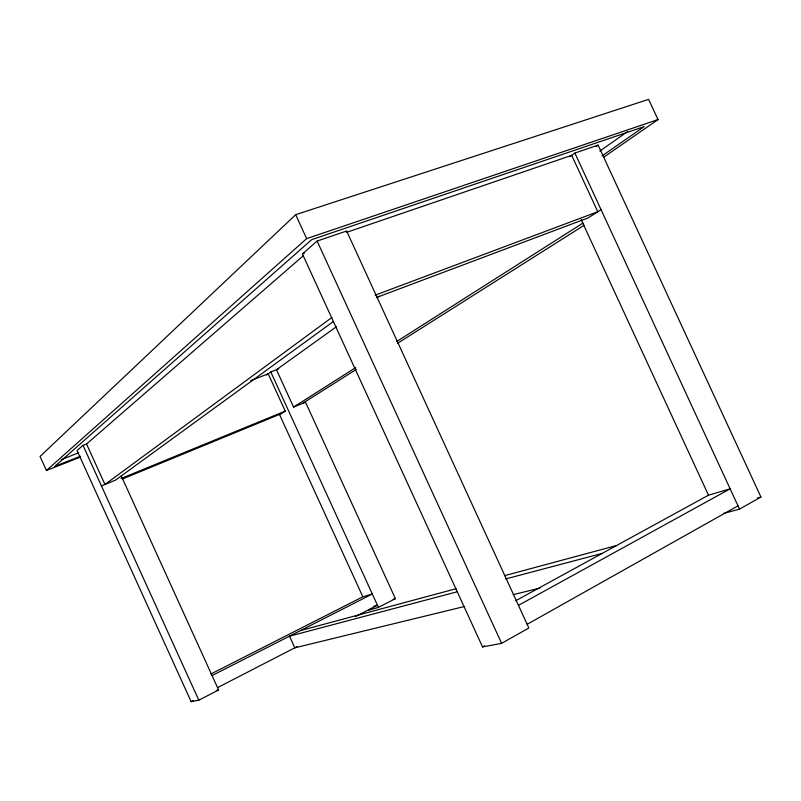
<?xml version="1.0" encoding="UTF-8"?>
<svg xmlns="http://www.w3.org/2000/svg" width="801" height="801" viewBox="0 0 801 801"><rect width="100%" height="100%" fill="white"/><g stroke="black" fill="none" stroke-linecap="round" stroke-linejoin="round"><path stroke-width="1.2" d="M603.543 157.326L658.011 119.589L648.63 99.364L295.679 214.678L40.05 456.45L46.428 470.507L80.06 457.221M46.428 470.507L306.653 238.628L658.011 119.589M303.619 255.469L86.548 443.984L83.004 445.376L77.056 450.562L191.129 701.636L198.808 700.194L218.613 689.971L121.241 475.864M302.398 253.917L317.126 241.071L346.623 230.998L528.85 627.984L501.606 643.353L482.532 646.928L302.398 253.917L304.4 253.226M331.934 317.446L104.951 484.465L86.548 443.984M333.466 321.451L115.464 480.159L101.427 485.917M266.543 374.998L270.788 371.944L278.728 368.84M569.821 156.706L574.888 153.061L598.107 145.131L760.95 497.031L739.523 509.116L723.423 513.501M336.39 326.778L276.465 369.722L293.566 407.098L305.521 402.192L395.404 598.647L378.452 607.408L368.881 610.012L372.034 608.39M377.021 297.662L379.043 296.21M596.144 146.523L598.107 145.131M599.889 151.029L627.513 131.624M602.132 155.855L644.184 126.608L311.729 239.639L54.778 466.362L80.33 456.27M250.723 380.645L268.185 373.817L285.246 411.113L279.609 414.718L362.843 596.795L372.325 594.012L212.065 675.583M601.05 209.642L588.074 217.922L376.37 297.541M293.566 407.098L355.684 367.599M396.745 341.486L583.098 222.988M302.548 403.414L356.325 369.391M397.456 343.369L584.109 225.291M482.532 646.928L484.685 645.726M527.168 624.299L738.001 505.821M518.467 605.346L730.142 488.83L708.495 495.188L515.674 600.76M217.552 687.628L296.991 646.687M355.404 616.59L377.461 605.226L373.877 606.217M191.129 701.636L193.301 700.525M210.913 673.991L362.843 596.795M121.051 478.517L285.246 411.113M122.343 479.018L281.011 413.817M61.317 459.634L78.748 452.775M375.158 295.168L597.776 211.734L571.704 155.354L346.342 232.43M393.241 599.248L395.404 598.647M757.466 498.002L760.95 497.031M300.495 630.577L456.109 588.705M504.36 575.719L616.55 545.531M457.311 591.749L289.491 636.174L294.798 647.829L464.68 606.447M505.611 578.963L602.202 553.391M513.221 594.632L539.924 588.124M216.35 690.422L218.613 689.971M574.888 153.061L739.523 509.116M581.146 219.594L708.495 495.188M317.126 241.071L501.606 643.353M295.679 214.678L306.653 238.628M270.788 371.944L378.452 607.408M83.004 445.376L198.808 700.194"/></g></svg>
